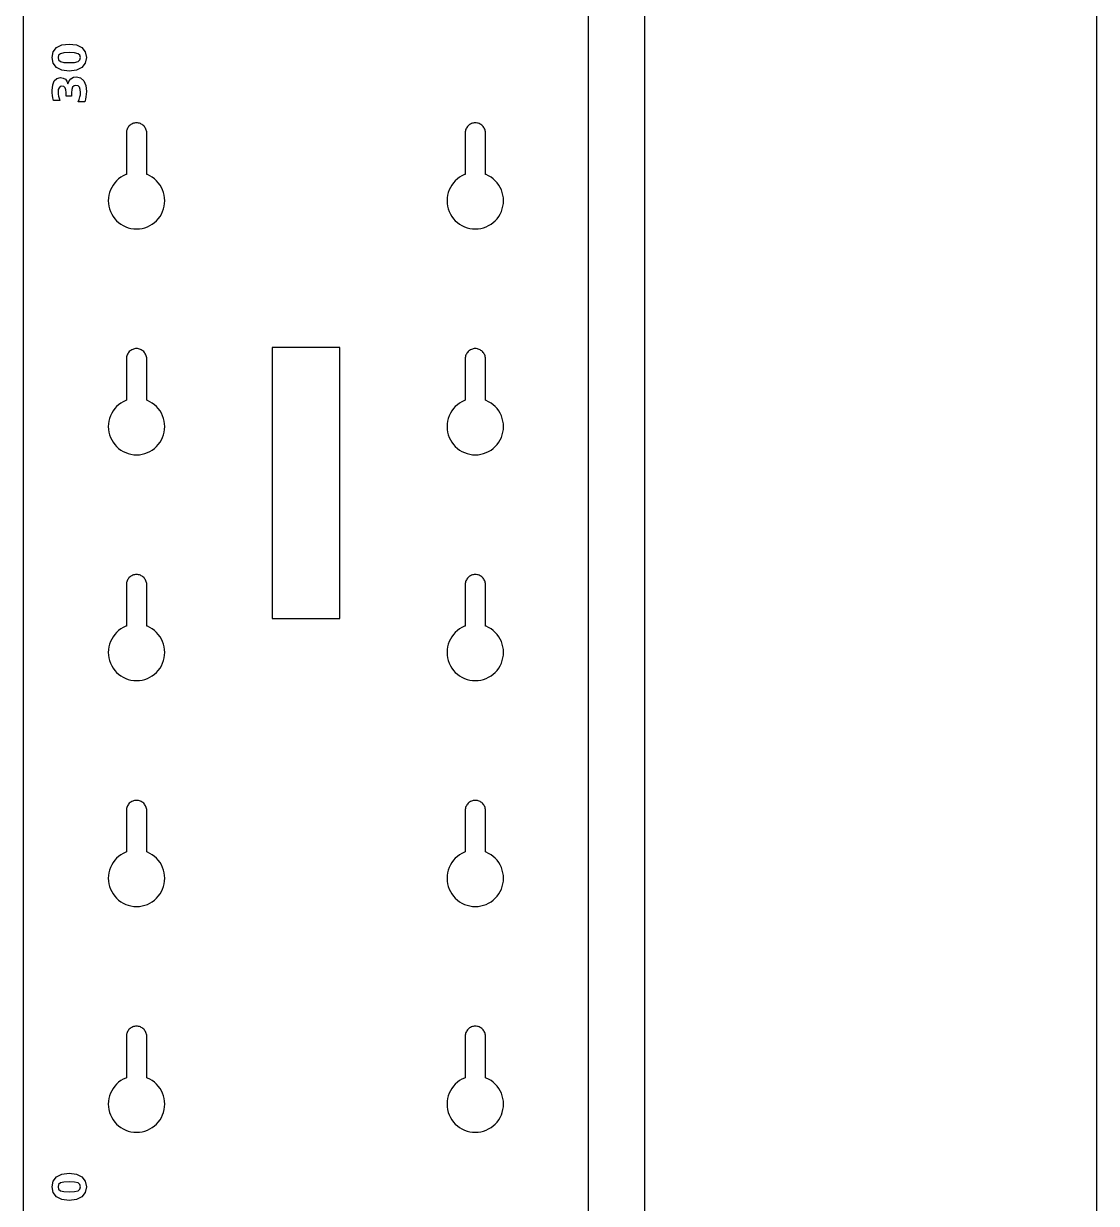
# Model space of a CAD drawing. Header units: millimetres. Extents: x 12 to 1278, y 12 to 884.
# Drawn here: x 1183.5 to 1278.5, y 229.7 to 334.2 of the extents above; entities that cross this region are included whole.
import ezdxf

# ---------------------------------------------------------------- set-up
doc = ezdxf.new("R2010")
doc.units = ezdxf.units.MM
doc.layers.add('CUT', color=1, linetype='Continuous')
doc.layers.add('ENGRAVE', color=5, linetype='Continuous')

msp = doc.modelspace()

# ---------------------------------------------------------------- linework, layer by layer
at = {"layer": 'CUT', "color": 1}
for points in [[(1243.5, 12.5), (1243.5, 40.5), (1238.5, 40.5), (1238.5, 780.5), (1243.5, 780.5), (1243.5, 808.5), (1273.5, 808.5), (1273.5, 780.5), (1278.5, 780.5), (1278.5, 40.5), (1273.5, 40.5), (1273.5, 12.5)], [(1188.5, 12.5), (1188.5, 18.5), (1183.5, 18.5), (1183.5, 758.5), (1188.5, 758.5), (1188.5, 764.5), (1228.5, 764.5), (1228.5, 758.5), (1233.5, 758.5), (1233.5, 18.5), (1228.5, 18.5), (1228.5, 12.5)], [(1195.43, 320.09), (1195.27, 320.27), (1195.09, 320.43), (1194.89, 320.58), (1194.68, 320.7), (1194.46, 320.81), (1194.4, 320.83), (1194.4, 324.5), (1194.4, 324.59), (1194.38, 324.68), (1194.36, 324.76), (1194.33, 324.84), (1194.29, 324.92), (1194.25, 325), (1194.2, 325.07), (1194.14, 325.14), (1194.07, 325.2), (1194, 325.25), (1193.92, 325.29), (1193.84, 325.33), (1193.76, 325.36), (1193.68, 325.38), (1193.59, 325.4), (1193.5, 325.4), (1193.41, 325.4), (1193.32, 325.38), (1193.24, 325.36), (1193.16, 325.33), (1193.08, 325.29), (1193, 325.25), (1192.93, 325.2), (1192.86, 325.14), (1192.8, 325.07), (1192.75, 325), (1192.71, 324.92), (1192.67, 324.84), (1192.64, 324.76), (1192.62, 324.68), (1192.6, 324.59), (1192.6, 324.5), (1192.6, 320.83), (1192.54, 320.81), (1192.32, 320.7), (1192.11, 320.58), (1191.91, 320.43), (1191.73, 320.27), (1191.57, 320.09), (1191.42, 319.89), (1191.3, 319.68), (1191.19, 319.46), (1191.11, 319.23), (1191.05, 318.99), (1191.01, 318.75), (1191, 318.5), (1191.01, 318.25), (1191.05, 318.01), (1191.11, 317.77), (1191.19, 317.54), (1191.3, 317.32), (1191.42, 317.11), (1191.57, 316.91), (1191.73, 316.73), (1191.91, 316.57), (1192.11, 316.42), (1192.32, 316.3), (1192.54, 316.19), (1192.77, 316.11), (1193.01, 316.05), (1193.25, 316.01), (1193.5, 316), (1193.75, 316.01), (1193.99, 316.05), (1194.23, 316.11), (1194.46, 316.19), (1194.68, 316.3), (1194.89, 316.42), (1195.09, 316.57), (1195.27, 316.73), (1195.43, 316.91), (1195.58, 317.11), (1195.7, 317.32), (1195.81, 317.54), (1195.89, 317.77), (1195.95, 318.01), (1195.99, 318.25), (1196, 318.5), (1195.99, 318.75), (1195.95, 318.99), (1195.89, 319.23), (1195.81, 319.46), (1195.7, 319.68), (1195.58, 319.89)], [(1225.43, 320.09), (1225.27, 320.27), (1225.09, 320.43), (1224.89, 320.58), (1224.68, 320.7), (1224.46, 320.81), (1224.4, 320.83), (1224.4, 324.5), (1224.4, 324.59), (1224.38, 324.68), (1224.36, 324.76), (1224.33, 324.84), (1224.29, 324.92), (1224.25, 325), (1224.2, 325.07), (1224.14, 325.14), (1224.07, 325.2), (1224, 325.25), (1223.92, 325.29), (1223.84, 325.33), (1223.76, 325.36), (1223.68, 325.38), (1223.59, 325.4), (1223.5, 325.4), (1223.41, 325.4), (1223.32, 325.38), (1223.24, 325.36), (1223.16, 325.33), (1223.08, 325.29), (1223, 325.25), (1222.93, 325.2), (1222.86, 325.14), (1222.8, 325.07), (1222.75, 325), (1222.71, 324.92), (1222.67, 324.84), (1222.64, 324.76), (1222.62, 324.68), (1222.6, 324.59), (1222.6, 324.5), (1222.6, 320.83), (1222.54, 320.81), (1222.32, 320.7), (1222.11, 320.58), (1221.91, 320.43), (1221.73, 320.27), (1221.57, 320.09), (1221.42, 319.89), (1221.3, 319.68), (1221.19, 319.46), (1221.11, 319.23), (1221.05, 318.99), (1221.01, 318.75), (1221, 318.5), (1221.01, 318.25), (1221.05, 318.01), (1221.11, 317.77), (1221.19, 317.54), (1221.3, 317.32), (1221.42, 317.11), (1221.57, 316.91), (1221.73, 316.73), (1221.91, 316.57), (1222.11, 316.42), (1222.32, 316.3), (1222.54, 316.19), (1222.77, 316.11), (1223.01, 316.05), (1223.25, 316.01), (1223.5, 316), (1223.75, 316.01), (1223.99, 316.05), (1224.23, 316.11), (1224.46, 316.19), (1224.68, 316.3), (1224.89, 316.42), (1225.09, 316.57), (1225.27, 316.73), (1225.43, 316.91), (1225.58, 317.11), (1225.7, 317.32), (1225.81, 317.54), (1225.89, 317.77), (1225.95, 318.01), (1225.99, 318.25), (1226, 318.5), (1225.99, 318.75), (1225.95, 318.99), (1225.89, 319.23), (1225.81, 319.46), (1225.7, 319.68), (1225.58, 319.89)], [(1195.58, 299.89), (1195.43, 300.09), (1195.27, 300.27), (1195.09, 300.43), (1194.89, 300.58), (1194.68, 300.7), (1194.46, 300.81), (1194.4, 300.83), (1194.4, 304.5), (1194.4, 304.59), (1194.38, 304.68), (1194.36, 304.76), (1194.33, 304.84), (1194.29, 304.92), (1194.25, 305), (1194.2, 305.07), (1194.14, 305.14), (1194.07, 305.2), (1194, 305.25), (1193.92, 305.29), (1193.84, 305.33), (1193.76, 305.36), (1193.68, 305.38), (1193.59, 305.4), (1193.5, 305.4), (1193.41, 305.4), (1193.32, 305.38), (1193.24, 305.36), (1193.16, 305.33), (1193.08, 305.29), (1193, 305.25), (1192.93, 305.2), (1192.86, 305.14), (1192.8, 305.07), (1192.75, 305), (1192.71, 304.92), (1192.67, 304.84), (1192.64, 304.76), (1192.62, 304.68), (1192.6, 304.59), (1192.6, 304.5), (1192.6, 300.83), (1192.54, 300.81), (1192.32, 300.7), (1192.11, 300.58), (1191.91, 300.43), (1191.73, 300.27), (1191.57, 300.09), (1191.42, 299.89), (1191.3, 299.68), (1191.19, 299.46), (1191.11, 299.23), (1191.05, 298.99), (1191.01, 298.75), (1191, 298.5), (1191.01, 298.25), (1191.05, 298.01), (1191.11, 297.77), (1191.19, 297.54), (1191.3, 297.32), (1191.42, 297.11), (1191.57, 296.91), (1191.73, 296.73), (1191.91, 296.57), (1192.11, 296.42), (1192.32, 296.3), (1192.54, 296.19), (1192.77, 296.11), (1193.01, 296.05), (1193.25, 296.01), (1193.5, 296), (1193.75, 296.01), (1193.99, 296.05), (1194.23, 296.11), (1194.46, 296.19), (1194.68, 296.3), (1194.89, 296.42), (1195.09, 296.57), (1195.27, 296.73), (1195.43, 296.91), (1195.58, 297.11), (1195.7, 297.32), (1195.81, 297.54), (1195.89, 297.77), (1195.95, 298.01), (1195.99, 298.25), (1196, 298.5), (1195.99, 298.75), (1195.95, 298.99), (1195.89, 299.23), (1195.81, 299.46), (1195.7, 299.68)], [(1211.5, 281.5), (1211.5, 305.5), (1205.5, 305.5), (1205.5, 281.5)], [(1225.43, 300.09), (1225.27, 300.27), (1225.09, 300.43), (1224.89, 300.58), (1224.68, 300.7), (1224.46, 300.81), (1224.4, 300.83), (1224.4, 304.5), (1224.4, 304.59), (1224.38, 304.68), (1224.36, 304.76), (1224.33, 304.84), (1224.29, 304.92), (1224.25, 305), (1224.2, 305.07), (1224.14, 305.14), (1224.07, 305.2), (1224, 305.25), (1223.92, 305.29), (1223.84, 305.33), (1223.76, 305.36), (1223.68, 305.38), (1223.59, 305.4), (1223.5, 305.4), (1223.41, 305.4), (1223.32, 305.38), (1223.24, 305.36), (1223.16, 305.33), (1223.08, 305.29), (1223, 305.25), (1222.93, 305.2), (1222.86, 305.14), (1222.8, 305.07), (1222.75, 305), (1222.71, 304.92), (1222.67, 304.84), (1222.64, 304.76), (1222.62, 304.68), (1222.6, 304.59), (1222.6, 304.5), (1222.6, 300.83), (1222.54, 300.81), (1222.32, 300.7), (1222.11, 300.58), (1221.91, 300.43), (1221.73, 300.27), (1221.57, 300.09), (1221.42, 299.89), (1221.3, 299.68), (1221.19, 299.46), (1221.11, 299.23), (1221.05, 298.99), (1221.01, 298.75), (1221, 298.5), (1221.01, 298.25), (1221.05, 298.01), (1221.11, 297.77), (1221.19, 297.54), (1221.3, 297.32), (1221.42, 297.11), (1221.57, 296.91), (1221.73, 296.73), (1221.91, 296.57), (1222.11, 296.42), (1222.32, 296.3), (1222.54, 296.19), (1222.77, 296.11), (1223.01, 296.05), (1223.25, 296.01), (1223.5, 296), (1223.75, 296.01), (1223.99, 296.05), (1224.23, 296.11), (1224.46, 296.19), (1224.68, 296.3), (1224.89, 296.42), (1225.09, 296.57), (1225.27, 296.73), (1225.43, 296.91), (1225.58, 297.11), (1225.7, 297.32), (1225.81, 297.54), (1225.89, 297.77), (1225.95, 298.01), (1225.99, 298.25), (1226, 298.5), (1225.99, 298.75), (1225.95, 298.99), (1225.89, 299.23), (1225.81, 299.46), (1225.7, 299.68), (1225.58, 299.89)], [(1195.43, 280.09), (1195.27, 280.27), (1195.09, 280.43), (1194.89, 280.58), (1194.68, 280.7), (1194.46, 280.81), (1194.4, 280.83), (1194.4, 284.5), (1194.4, 284.59), (1194.38, 284.68), (1194.36, 284.76), (1194.33, 284.84), (1194.29, 284.92), (1194.25, 285), (1194.2, 285.07), (1194.14, 285.14), (1194.07, 285.2), (1194, 285.25), (1193.92, 285.29), (1193.84, 285.33), (1193.76, 285.36), (1193.68, 285.38), (1193.59, 285.4), (1193.5, 285.4), (1193.41, 285.4), (1193.32, 285.38), (1193.24, 285.36), (1193.16, 285.33), (1193.08, 285.29), (1193, 285.25), (1192.93, 285.2), (1192.86, 285.14), (1192.8, 285.07), (1192.75, 285), (1192.71, 284.92), (1192.67, 284.84), (1192.64, 284.76), (1192.62, 284.68), (1192.6, 284.59), (1192.6, 284.5), (1192.6, 280.83), (1192.54, 280.81), (1192.32, 280.7), (1192.11, 280.58), (1191.91, 280.43), (1191.73, 280.27), (1191.57, 280.09), (1191.42, 279.89), (1191.3, 279.68), (1191.19, 279.46), (1191.11, 279.23), (1191.05, 278.99), (1191.01, 278.75), (1191, 278.5), (1191.01, 278.25), (1191.05, 278.01), (1191.11, 277.77), (1191.19, 277.54), (1191.3, 277.32), (1191.42, 277.11), (1191.57, 276.91), (1191.73, 276.73), (1191.91, 276.57), (1192.11, 276.42), (1192.32, 276.3), (1192.54, 276.19), (1192.77, 276.11), (1193.01, 276.05), (1193.25, 276.01), (1193.5, 276), (1193.75, 276.01), (1193.99, 276.05), (1194.23, 276.11), (1194.46, 276.19), (1194.68, 276.3), (1194.89, 276.42), (1195.09, 276.57), (1195.27, 276.73), (1195.43, 276.91), (1195.58, 277.11), (1195.7, 277.32), (1195.81, 277.54), (1195.89, 277.77), (1195.95, 278.01), (1195.99, 278.25), (1196, 278.5), (1195.99, 278.75), (1195.95, 278.99), (1195.89, 279.23), (1195.81, 279.46), (1195.7, 279.68), (1195.58, 279.89)], [(1225.58, 279.89), (1225.43, 280.09), (1225.27, 280.27), (1225.09, 280.43), (1224.89, 280.58), (1224.68, 280.7), (1224.46, 280.81), (1224.4, 280.83), (1224.4, 284.5), (1224.4, 284.59), (1224.38, 284.68), (1224.36, 284.76), (1224.33, 284.84), (1224.29, 284.92), (1224.25, 285), (1224.2, 285.07), (1224.14, 285.14), (1224.07, 285.2), (1224, 285.25), (1223.92, 285.29), (1223.84, 285.33), (1223.76, 285.36), (1223.68, 285.38), (1223.59, 285.4), (1223.5, 285.4), (1223.41, 285.4), (1223.32, 285.38), (1223.24, 285.36), (1223.16, 285.33), (1223.08, 285.29), (1223, 285.25), (1222.93, 285.2), (1222.86, 285.14), (1222.8, 285.07), (1222.75, 285), (1222.71, 284.92), (1222.67, 284.84), (1222.64, 284.76), (1222.62, 284.68), (1222.6, 284.59), (1222.6, 284.5), (1222.6, 280.83), (1222.54, 280.81), (1222.32, 280.7), (1222.11, 280.58), (1221.91, 280.43), (1221.73, 280.27), (1221.57, 280.09), (1221.42, 279.89), (1221.3, 279.68), (1221.19, 279.46), (1221.11, 279.23), (1221.05, 278.99), (1221.01, 278.75), (1221, 278.5), (1221.01, 278.25), (1221.05, 278.01), (1221.11, 277.77), (1221.19, 277.54), (1221.3, 277.32), (1221.42, 277.11), (1221.57, 276.91), (1221.73, 276.73), (1221.91, 276.57), (1222.11, 276.42), (1222.32, 276.3), (1222.54, 276.19), (1222.77, 276.11), (1223.01, 276.05), (1223.25, 276.01), (1223.5, 276), (1223.75, 276.01), (1223.99, 276.05), (1224.23, 276.11), (1224.46, 276.19), (1224.68, 276.3), (1224.89, 276.42), (1225.09, 276.57), (1225.27, 276.73), (1225.43, 276.91), (1225.58, 277.11), (1225.7, 277.32), (1225.81, 277.54), (1225.89, 277.77), (1225.95, 278.01), (1225.99, 278.25), (1226, 278.5), (1225.99, 278.75), (1225.95, 278.99), (1225.89, 279.23), (1225.81, 279.46), (1225.7, 279.68)], [(1195.43, 260.09), (1195.27, 260.27), (1195.09, 260.43), (1194.89, 260.58), (1194.68, 260.7), (1194.46, 260.81), (1194.4, 260.83), (1194.4, 264.5), (1194.4, 264.59), (1194.38, 264.68), (1194.36, 264.76), (1194.33, 264.84), (1194.29, 264.92), (1194.25, 265), (1194.2, 265.07), (1194.14, 265.14), (1194.07, 265.2), (1194, 265.25), (1193.92, 265.29), (1193.84, 265.33), (1193.76, 265.36), (1193.68, 265.38), (1193.59, 265.4), (1193.5, 265.4), (1193.41, 265.4), (1193.32, 265.38), (1193.24, 265.36), (1193.16, 265.33), (1193.08, 265.29), (1193, 265.25), (1192.93, 265.2), (1192.86, 265.14), (1192.8, 265.07), (1192.75, 265), (1192.71, 264.92), (1192.67, 264.84), (1192.64, 264.76), (1192.62, 264.68), (1192.6, 264.59), (1192.6, 264.5), (1192.6, 260.83), (1192.54, 260.81), (1192.32, 260.7), (1192.11, 260.58), (1191.91, 260.43), (1191.73, 260.27), (1191.57, 260.09), (1191.42, 259.89), (1191.3, 259.68), (1191.19, 259.46), (1191.11, 259.23), (1191.05, 258.99), (1191.01, 258.75), (1191, 258.5), (1191.01, 258.25), (1191.05, 258.01), (1191.11, 257.77), (1191.19, 257.54), (1191.3, 257.32), (1191.42, 257.11), (1191.57, 256.91), (1191.73, 256.73), (1191.91, 256.57), (1192.11, 256.42), (1192.32, 256.3), (1192.54, 256.19), (1192.77, 256.11), (1193.01, 256.05), (1193.25, 256.01), (1193.5, 256), (1193.75, 256.01), (1193.99, 256.05), (1194.23, 256.11), (1194.46, 256.19), (1194.68, 256.3), (1194.89, 256.42), (1195.09, 256.57), (1195.27, 256.73), (1195.43, 256.91), (1195.58, 257.11), (1195.7, 257.32), (1195.81, 257.54), (1195.89, 257.77), (1195.95, 258.01), (1195.99, 258.25), (1196, 258.5), (1195.99, 258.75), (1195.95, 258.99), (1195.89, 259.23), (1195.81, 259.46), (1195.7, 259.68), (1195.58, 259.89)], [(1225.43, 260.09), (1225.27, 260.27), (1225.09, 260.43), (1224.89, 260.58), (1224.68, 260.7), (1224.46, 260.81), (1224.4, 260.83), (1224.4, 264.5), (1224.4, 264.59), (1224.38, 264.68), (1224.36, 264.76), (1224.33, 264.84), (1224.29, 264.92), (1224.25, 265), (1224.2, 265.07), (1224.14, 265.14), (1224.07, 265.2), (1224, 265.25), (1223.92, 265.29), (1223.84, 265.33), (1223.76, 265.36), (1223.68, 265.38), (1223.59, 265.4), (1223.5, 265.4), (1223.41, 265.4), (1223.32, 265.38), (1223.24, 265.36), (1223.16, 265.33), (1223.08, 265.29), (1223, 265.25), (1222.93, 265.2), (1222.86, 265.14), (1222.8, 265.07), (1222.75, 265), (1222.71, 264.92), (1222.67, 264.84), (1222.64, 264.76), (1222.62, 264.68), (1222.6, 264.59), (1222.6, 264.5), (1222.6, 260.83), (1222.54, 260.81), (1222.32, 260.7), (1222.11, 260.58), (1221.91, 260.43), (1221.73, 260.27), (1221.57, 260.09), (1221.42, 259.89), (1221.3, 259.68), (1221.19, 259.46), (1221.11, 259.23), (1221.05, 258.99), (1221.01, 258.75), (1221, 258.5), (1221.01, 258.25), (1221.05, 258.01), (1221.11, 257.77), (1221.19, 257.54), (1221.3, 257.32), (1221.42, 257.11), (1221.57, 256.91), (1221.73, 256.73), (1221.91, 256.57), (1222.11, 256.42), (1222.32, 256.3), (1222.54, 256.19), (1222.77, 256.11), (1223.01, 256.05), (1223.25, 256.01), (1223.5, 256), (1223.75, 256.01), (1223.99, 256.05), (1224.23, 256.11), (1224.46, 256.19), (1224.68, 256.3), (1224.89, 256.42), (1225.09, 256.57), (1225.27, 256.73), (1225.43, 256.91), (1225.58, 257.11), (1225.7, 257.32), (1225.81, 257.54), (1225.89, 257.77), (1225.95, 258.01), (1225.99, 258.25), (1226, 258.5), (1225.99, 258.75), (1225.95, 258.99), (1225.89, 259.23), (1225.81, 259.46), (1225.7, 259.68), (1225.58, 259.89)], [(1195.58, 239.89), (1195.43, 240.09), (1195.27, 240.27), (1195.09, 240.43), (1194.89, 240.58), (1194.68, 240.7), (1194.46, 240.81), (1194.4, 240.83), (1194.4, 244.5), (1194.4, 244.59), (1194.38, 244.68), (1194.36, 244.76), (1194.33, 244.84), (1194.29, 244.92), (1194.25, 245), (1194.2, 245.07), (1194.14, 245.14), (1194.07, 245.2), (1194, 245.25), (1193.92, 245.29), (1193.84, 245.33), (1193.76, 245.36), (1193.68, 245.38), (1193.59, 245.4), (1193.5, 245.4), (1193.41, 245.4), (1193.32, 245.38), (1193.24, 245.36), (1193.16, 245.33), (1193.08, 245.29), (1193, 245.25), (1192.93, 245.2), (1192.86, 245.14), (1192.8, 245.07), (1192.75, 245), (1192.71, 244.92), (1192.67, 244.84), (1192.64, 244.76), (1192.62, 244.68), (1192.6, 244.59), (1192.6, 244.5), (1192.6, 240.83), (1192.54, 240.81), (1192.32, 240.7), (1192.11, 240.58), (1191.91, 240.43), (1191.73, 240.27), (1191.57, 240.09), (1191.42, 239.89), (1191.3, 239.68), (1191.19, 239.46), (1191.11, 239.23), (1191.05, 238.99), (1191.01, 238.75), (1191, 238.5), (1191.01, 238.25), (1191.05, 238.01), (1191.11, 237.77), (1191.19, 237.54), (1191.3, 237.32), (1191.42, 237.11), (1191.57, 236.91), (1191.73, 236.73), (1191.91, 236.57), (1192.11, 236.42), (1192.32, 236.3), (1192.54, 236.19), (1192.77, 236.11), (1193.01, 236.05), (1193.25, 236.01), (1193.5, 236), (1193.75, 236.01), (1193.99, 236.05), (1194.23, 236.11), (1194.46, 236.19), (1194.68, 236.3), (1194.89, 236.42), (1195.09, 236.57), (1195.27, 236.73), (1195.43, 236.91), (1195.58, 237.11), (1195.7, 237.32), (1195.81, 237.54), (1195.89, 237.77), (1195.95, 238.01), (1195.99, 238.25), (1196, 238.5), (1195.99, 238.75), (1195.95, 238.99), (1195.89, 239.23), (1195.81, 239.46), (1195.7, 239.68)], [(1225.43, 240.09), (1225.27, 240.27), (1225.09, 240.43), (1224.89, 240.58), (1224.68, 240.7), (1224.46, 240.81), (1224.4, 240.83), (1224.4, 244.5), (1224.4, 244.59), (1224.38, 244.68), (1224.36, 244.76), (1224.33, 244.84), (1224.29, 244.92), (1224.25, 245), (1224.2, 245.07), (1224.14, 245.14), (1224.07, 245.2), (1224, 245.25), (1223.92, 245.29), (1223.84, 245.33), (1223.76, 245.36), (1223.68, 245.38), (1223.59, 245.4), (1223.5, 245.4), (1223.41, 245.4), (1223.32, 245.38), (1223.24, 245.36), (1223.16, 245.33), (1223.08, 245.29), (1223, 245.25), (1222.93, 245.2), (1222.86, 245.14), (1222.8, 245.07), (1222.75, 245), (1222.71, 244.92), (1222.67, 244.84), (1222.64, 244.76), (1222.62, 244.68), (1222.6, 244.59), (1222.6, 244.5), (1222.6, 240.83), (1222.54, 240.81), (1222.32, 240.7), (1222.11, 240.58), (1221.91, 240.43), (1221.73, 240.27), (1221.57, 240.09), (1221.42, 239.89), (1221.3, 239.68), (1221.19, 239.46), (1221.11, 239.23), (1221.05, 238.99), (1221.01, 238.75), (1221, 238.5), (1221.01, 238.25), (1221.05, 238.01), (1221.11, 237.77), (1221.19, 237.54), (1221.3, 237.32), (1221.42, 237.11), (1221.57, 236.91), (1221.73, 236.73), (1221.91, 236.57), (1222.11, 236.42), (1222.32, 236.3), (1222.54, 236.19), (1222.77, 236.11), (1223.01, 236.05), (1223.25, 236.01), (1223.5, 236), (1223.75, 236.01), (1223.99, 236.05), (1224.23, 236.11), (1224.46, 236.19), (1224.68, 236.3), (1224.89, 236.42), (1225.09, 236.57), (1225.27, 236.73), (1225.43, 236.91), (1225.58, 237.11), (1225.7, 237.32), (1225.81, 237.54), (1225.89, 237.77), (1225.95, 238.01), (1225.99, 238.25), (1226, 238.5), (1225.99, 238.75), (1225.95, 238.99), (1225.89, 239.23), (1225.81, 239.46), (1225.7, 239.68), (1225.58, 239.89)]]:
    msp.add_lwpolyline(points, close=True, dxfattribs=at)
at = {"layer": 'ENGRAVE', "color": 5}
for points in [[(1187.55, 332.38), (1188.19, 332.3), (1188.66, 332.06), (1188.96, 331.68), (1189.06, 331.18), (1188.96, 330.67), (1188.66, 330.29), (1188.19, 330.05), (1187.55, 329.97), (1186.9, 330.05), (1186.42, 330.29), (1186.13, 330.67), (1186.03, 331.18), (1186.13, 331.68), (1186.42, 332.06), (1186.9, 332.3)], [(1187.54, 331.62), (1187.07, 331.6), (1186.77, 331.52), (1186.6, 331.38), (1186.55, 331.18), (1186.6, 330.97), (1186.77, 330.83), (1187.07, 330.75), (1187.54, 330.73), (1188.01, 330.75), (1188.32, 330.83), (1188.49, 330.97), (1188.55, 331.18), (1188.49, 331.38), (1188.32, 331.52), (1188.01, 331.6)], [(1187.43, 328.86), (1187.53, 329.12), (1187.69, 329.31), (1187.91, 329.43), (1188.17, 329.46), (1188.55, 329.38), (1188.83, 329.13), (1189, 328.72), (1189.06, 328.16), (1189.05, 327.94), (1189.02, 327.71), (1188.98, 327.49), (1188.91, 327.27), (1188.33, 327.27), (1188.42, 327.48), (1188.49, 327.69), (1188.53, 327.89), (1188.55, 328.1), (1188.52, 328.36), (1188.44, 328.55), (1188.32, 328.67), (1188.14, 328.71), (1187.97, 328.67), (1187.84, 328.55), (1187.77, 328.35), (1187.74, 328.07), (1187.74, 327.77), (1187.26, 327.77), (1187.26, 328.08), (1187.23, 328.33), (1187.17, 328.51), (1187.05, 328.61), (1186.9, 328.64), (1186.75, 328.61), (1186.64, 328.51), (1186.57, 328.35), (1186.55, 328.13), (1186.56, 327.95), (1186.59, 327.76), (1186.64, 327.58), (1186.71, 327.39), (1186.16, 327.39), (1186.1, 327.61), (1186.06, 327.83), (1186.04, 328.05), (1186.03, 328.26), (1186.08, 328.76), (1186.22, 329.11), (1186.45, 329.33), (1186.78, 329.4), (1187.01, 329.36), (1187.2, 329.26), (1187.34, 329.09)], [(1187.55, 232.38), (1188.19, 232.3), (1188.66, 232.06), (1188.96, 231.68), (1189.06, 231.18), (1188.96, 230.67), (1188.66, 230.29), (1188.19, 230.05), (1187.55, 229.97), (1186.9, 230.05), (1186.42, 230.29), (1186.13, 230.67), (1186.03, 231.18), (1186.13, 231.68), (1186.42, 232.06), (1186.9, 232.3)], [(1187.54, 231.62), (1187.07, 231.6), (1186.77, 231.52), (1186.6, 231.38), (1186.55, 231.18), (1186.6, 230.97), (1186.77, 230.83), (1187.07, 230.75), (1187.54, 230.73), (1188.01, 230.75), (1188.32, 230.83), (1188.49, 230.97), (1188.55, 231.18), (1188.49, 231.38), (1188.32, 231.52), (1188.01, 231.6)]]:
    msp.add_lwpolyline(points, close=True, dxfattribs=at)

doc.saveas('drawing.dxf')
